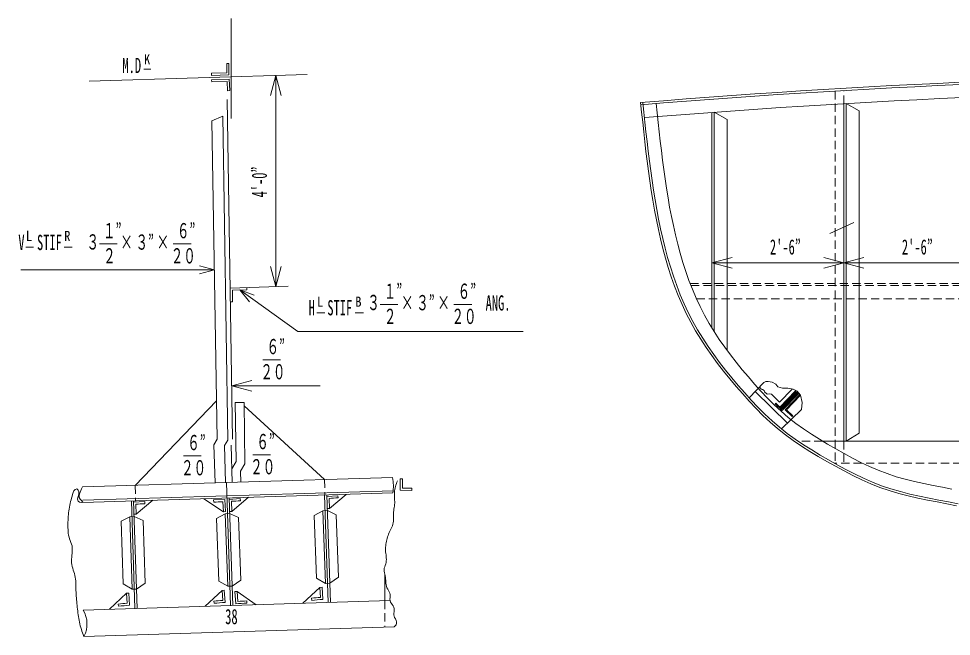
# Model space of a CAD drawing. Units: millimetres, scale not verified. Extents: x -16408 to 16408, y -11606 to 11606.
# Drawn here: x -1862 to 3523, y -5646 to -2076 of the extents above; entities that cross this region are included whole.
import ezdxf
from ezdxf.enums import TextEntityAlignment as Align

# ---------------------------------------------------------------- set-up
doc = ezdxf.new("R2010")
doc.units = ezdxf.units.MM
doc.header["$LTSCALE"] = 40
doc.linetypes.add('DASHED1', pattern=[1.8, 1.2, -0.6])
doc.layers.add('0-0_0', color=3, linetype='Continuous', lineweight=18)
doc.layers.add('0-2_寸法', color=2, linetype='Continuous', lineweight=18)
doc.styles.add('ＭＳ ゴシック', font='')
doc.styles.get('ＭＳ ゴシック').set_extended_font_data('MS Gothic')

msp = doc.modelspace()

# ---------------------------------------------------------------- linework, layer by layer
at = {"layer": '0-0_0'}
for p, q in [((-634.74, -2075.99), (-634.74, -2653.25)), ((-660.14, -2334.58), (-660.14, -2388.3)), ((-660.14, -2334.58), (-647.44, -2334.58)), ((-647.44, -2334.58), (-647.44, -2400.62)), ((-1453.69, -2437.89), (-196.92, -2399.6)), ((-748.6, -2391), (-660.14, -2388.3)), ((-748.6, -2391), (-748.22, -2403.69)), ((-748.22, -2403.69), (-647.44, -2400.62)), ((-747.44, -2429.08), (-646.67, -2426.01)), ((-747.06, -2441.77), (-747.44, -2429.08)), ((-747.06, -2441.77), (-658.6, -2439.08)), ((-655.33, -2492.71), (-658.6, -2439.08)), ((-642.65, -2491.93), (-646.67, -2426.01)), ((-655.33, -2492.71), (-642.65, -2491.93)), ((-657.17, -2543.61), (-626.57, -4506.99)), ((2902.98, -2567.78), (2902.98, -4517.58)), ((2915.68, -2567.03), (2991.88, -2608.53)), ((2915.68, -2567.03), (2915.68, -4517.58)), ((2140.98, -2617.99), (2140.98, -3864.23)), ((2153.68, -2617.06), (2229.88, -2658.56)), ((2153.68, -2617.06), (2153.68, -3884.56)), ((2991.88, -2608.53), (2991.88, -4471.19)), ((-746.07, -2665.93), (-715.47, -4506.99)), ((2229.88, -2658.56), (2229.88, -3995.25)), ((2959.58, -3253.52), (2821.49, -3317.4)), ((-640.2, -3632.87), (-305.73, -3622.68)), ((-627.3, -3645.19), (-544.04, -3642.65)), ((-627.3, -3645.19), (-626.26, -3712.32)), ((-544.43, -3629.96), (-544.04, -3642.65)), ((-638.96, -3712.52), (-626.26, -3712.32)), ((2390.42, -4231.06), (2578.14, -4412.83)), ((-719.17, -4284.71), (-1188.97, -4773.24)), ((-610.73, -4294.4), (-559.93, -4293.77)), ((-555.52, -4648.62), (-559.93, -4293.77)), ((2506.12, -4301.77), (2509.65, -4298.12)), ((2546.21, -4340.6), (2506.12, -4301.77)), ((-559.68, -4313.95), (-96.2, -4739.95)), ((9122.02, -4517.58), (2779.94, -4517.58)), ((2915.68, -4517.58), (2991.88, -4471.19)), ((-635.5, -4541.56), (-628.96, -4756.18)), ((-580.11, -4691.37), (-555.52, -4648.62)), ((-1494.06, -4782.54), (295.79, -4728.01)), ((-580.11, -4691.37), (-578.18, -4754.64)), ((341.58, -4734.64), (341.58, -4800.69)), ((354.28, -4734.64), (341.58, -4734.64)), ((354.28, -4734.64), (354.28, -4788.37)), ((-662.32, -4757.2), (-638.37, -5467.43)), ((409.14, -4789.71), (354.28, -4788.37)), ((409.14, -4789.71), (408.75, -4802.41)), ((-1491.74, -4858.7), (300.47, -4804.1)), ((-1491.35, -4871.4), (298.5, -4816.87)), ((-646.63, -4845.66), (-625.68, -5467.05)), ((-631.31, -4923.25), (-534.41, -4842.24)), ((-95.17, -4828.86), (-74.22, -5450.25)), ((-82.47, -4828.48), (-61.52, -5449.86)), ((-18.16, -4832.66), (-82.19, -4836.9)), ((-67.15, -4906.06), (29.74, -4825.06)), ((-18.16, -4832.66), (-17.45, -4845.34)), ((408.75, -4802.41), (341.58, -4800.69)), ((-1211.13, -4862.86), (-1190.17, -5484.24)), ((-1198.43, -4862.47), (-1177.48, -5483.86)), ((-1134.12, -4866.65), (-1198.15, -4870.89)), ((-1185.06, -4882.13), (-1183.11, -4940.06)), ((-1183.11, -4940.06), (-1086.22, -4859.05)), ((-1134.12, -4866.65), (-1133.4, -4879.33)), ((-679.29, -4925.31), (-791.83, -4850.09)), ((-735.84, -4857.56), (-671.73, -4854.94)), ((-735.84, -4857.56), (-735.2, -4870.25)), ((-683.54, -4867.51), (-679.29, -4925.31)), ((-666.63, -4924.38), (-671.73, -4854.94)), ((-582.32, -4849.84), (-646.34, -4854.08)), ((-633.26, -4865.32), (-631.31, -4923.25)), ((-582.32, -4849.84), (-581.6, -4862.52)), ((-69.1, -4848.13), (-67.15, -4906.06)), ((-1220.76, -4954.07), (-1270.69, -4980.83)), ((-1220.76, -4954.07), (-1195.37, -4953.21)), ((-1220.76, -4954.07), (-1206.62, -5373.35)), ((-1195.8, -4940.48), (-1183.11, -4940.06)), ((-1195.37, -4953.21), (-1143.76, -4976.55)), ((-668.95, -4937.26), (-718.88, -4964.02)), ((-666.63, -4924.38), (-679.29, -4925.31)), ((-668.95, -4937.26), (-643.57, -4936.4)), ((-668.95, -4937.26), (-654.82, -5356.54)), ((-644, -4923.67), (-631.31, -4923.25)), ((-643.57, -4936.4), (-591.95, -4959.74)), ((-104.8, -4920.07), (-154.73, -4946.83)), ((-154.73, -4946.83), (-142.52, -5308.74)), ((-104.8, -4920.07), (-79.42, -4919.22)), ((-104.8, -4920.07), (-90.66, -5339.35)), ((-79.84, -4906.49), (-67.15, -4906.06)), ((-79.42, -4919.22), (-27.8, -4942.55)), ((-27.8, -4942.55), (-15.6, -5304.46)), ((-1270.69, -4980.83), (-1258.48, -5342.74)), ((-1143.76, -4976.55), (-1131.55, -5338.46)), ((-718.88, -4964.02), (-706.68, -5325.93)), ((-591.95, -4959.74), (-579.75, -5321.65)), ((-654.82, -5356.54), (-706.68, -5325.93)), ((-629.43, -5355.68), (-579.75, -5321.65)), ((-90.66, -5339.35), (-142.52, -5308.74)), ((-65.28, -5338.5), (-15.6, -5304.46)), ((251.69, -5440.32), (251.69, -5284.66)), ((-1206.62, -5373.35), (-1258.48, -5342.74)), ((-1206.62, -5373.35), (-1181.24, -5372.49)), ((-1181.24, -5372.49), (-1131.55, -5338.46)), ((-687.04, -5379.78), (-785.04, -5471.9)), ((-674.37, -5378.92), (-687.04, -5379.78)), ((-683.13, -5437.6), (-687.04, -5379.78)), ((-669.62, -5449.2), (-674.37, -5378.92)), ((-654.82, -5356.54), (-629.43, -5355.68)), ((-122.88, -5362.59), (-220.89, -5454.72)), ((-110.21, -5361.73), (-122.88, -5362.59)), ((-118.98, -5420.42), (-122.88, -5362.59)), ((-105.47, -5432.02), (-110.21, -5361.73)), ((-90.66, -5339.35), (-65.28, -5338.5)), ((-1238.84, -5396.59), (-1336.84, -5488.71)), ((-1226.17, -5395.73), (-1238.84, -5396.59)), ((-1234.94, -5454.41), (-1238.84, -5396.59)), ((-1221.43, -5466.01), (-1226.17, -5395.73)), ((-613.65, -5387.05), (-600.99, -5386.05)), ((-608.11, -5457.28), (-613.65, -5387.05)), ((-596.43, -5443.83), (-600.99, -5386.05)), ((-600.99, -5386.05), (-490.62, -5462.93)), ((-169.37, -5437.6), (-170.52, -5424.95)), ((-1489.09, -5493.35), (283.01, -5439.37)), ((-1285.33, -5471.6), (-1286.47, -5458.95)), ((-733.53, -5454.79), (-734.67, -5442.14)), ((-544.07, -5453.5), (-544.78, -5440.82)), ((-1484.45, -5645.68), (305.39, -5591.15))]:
    msp.add_line(p, q, dxfattribs=at)
at = {"layer": '0-0_0', "color": 1, "linetype": 'DASHED1'}
for p, q in [((2852.18, -2494.44), (2852.18, -4644.58)), ((2902.98, -2567.78), (2902.98, -2491.45)), ((2014.59, -3606.16), (9887.37, -3606.16)), ((2019.49, -3618.86), (9882.46, -3618.86)), ((2051.42, -3695.06), (9850.54, -3695.06)), ((2779.94, -4517.58), (2638.33, -4517.58)), ((2902.98, -4517.58), (2902.98, -4644.58)), ((9054.57, -4644.58), (2847.39, -4644.58)), ((-1188.97, -4773.24), (-1186.26, -4862.1)), ((-96.2, -4739.95), (-93.49, -4828.81)), ((251.69, -5440.32), (251.69, -5592.79))]:
    msp.add_line(p, q, dxfattribs=at)
at = {"layer": '0-0_0'}
for points in [[(1992.7, -3779.24), (1968.58, -3727.63), (1946.25, -3675.22), (1925.6, -3622.12), (1906.55, -3568.43), (1889, -3514.23), (1872.85, -3459.6), (1858, -3404.6), (1844.35, -3349.29), (1831.82, -3293.71), (1820.32, -3237.92), (1809.73, -3181.94), (1799.97, -3125.81), (1790.93, -3069.56), (1782.52, -3013.22), (1774.66, -2956.79), (1767.29, -2900.3), (1760.33, -2843.75), (1753.71, -2787.17), (1747.37, -2730.55), (1741.24, -2673.91), (1735.25, -2617.26), (1729.32, -2560.59)], [(2004.72, -3774.88), (1980.65, -3723.47), (1958.36, -3671.26), (1937.76, -3618.37), (1918.76, -3564.87), (1901.25, -3510.87), (1885.15, -3456.43), (1870.34, -3401.63), (1856.75, -3346.51), (1844.26, -3291.13), (1832.79, -3235.53), (1822.24, -3179.75), (1812.51, -3123.82), (1803.51, -3067.77), (1795.12, -3011.62), (1787.29, -2955.39), (1779.94, -2899.1), (1773, -2842.76), (1766.4, -2786.37), (1760.08, -2729.95), (1753.97, -2673.51), (1747.99, -2617.06), (1742.09, -2560.59)], [(2072.61, -3740.26), (2049.39, -3690.53), (2027.92, -3640.03), (2008.09, -3588.85), (1989.81, -3537.11), (1972.98, -3484.87), (1957.49, -3432.22), (1943.26, -3379.21), (1930.18, -3325.91), (1918.16, -3272.36), (1907.12, -3218.6), (1896.95, -3164.67), (1887.56, -3110.6), (1878.86, -3056.41), (1870.74, -3002.13), (1863.15, -2947.77), (1856.02, -2893.35), (1849.29, -2838.89), (1842.88, -2784.38), (1836.74, -2729.84), (1830.8, -2675.28), (1825, -2620.7), (1819.28, -2566.12)], [(-746.07, -2665.93), (-683.83, -2640.19), (-654.68, -4510.98)], [(3525.61, -4794.99), (3471.75, -4784.45), (3417.89, -4773.91), (3364.11, -4762.96), (3310.52, -4751.12), (3257.25, -4737.92), (3204.48, -4722.86), (3152.44, -4705.44), (3101.28, -4685.58), (3050.97, -4663.65), (3001.44, -4640.01), (2952.58, -4615.02), (2904.26, -4588.99), (2856.37, -4562.18), (2808.83, -4534.76), (2761.76, -4506.53), (2715.34, -4477.27), (2669.75, -4446.71), (2625.21, -4414.64), (2582.01, -4380.81), (2540.37, -4345.06), (2500.35, -4307.51), (2461.71, -4268.54), (2424.15, -4228.52), (2387.41, -4187.75), (2351.3, -4146.41), (2315.85, -4104.52), (2281.19, -4061.96), (2247.46, -4018.67), (2214.78, -3974.58), (2183.3, -3929.63), (2153.17, -3883.76), (2124.57, -3836.92), (2097.66, -3789.09), (2072.61, -3740.26)], [(3553.48, -4891.25), (3497.62, -4880.07), (3441.7, -4869.17), (3385.8, -4858.16), (3330.02, -4846.58), (3274.47, -4833.94), (3219.3, -4819.76), (3164.69, -4803.54), (3110.86, -4784.88), (3057.93, -4763.83), (3005.85, -4740.74), (2954.55, -4715.97), (2903.92, -4689.85), (2853.84, -4662.68), (2804.18, -4634.76), (2754.91, -4606.17), (2706.16, -4576.69), (2658.11, -4546.08), (2610.97, -4514.1), (2564.94, -4480.53), (2520.28, -4445.16), (2477.24, -4407.84), (2435.81, -4368.74), (2395.77, -4328.22), (2356.84, -4286.63), (2318.74, -4244.27), (2281.28, -4201.35), (2244.54, -4157.8), (2208.64, -4113.57), (2173.71, -4068.56), (2139.89, -4022.72), (2107.32, -3975.98), (2076.15, -3928.3), (2046.55, -3879.62), (2018.68, -3829.93), (1992.7, -3779.24)], [(3561.87, -4879.99), (3506.21, -4868.83), (3450.49, -4857.94), (3394.78, -4847.01), (3339.18, -4835.56), (3283.79, -4823.11), (3228.76, -4809.18), (3174.27, -4793.26), (3120.55, -4774.92), (3067.72, -4754.16), (3015.75, -4731.33), (2964.56, -4706.78), (2914.06, -4680.85), (2864.11, -4653.86), (2814.6, -4626.08), (2765.46, -4597.65), (2716.84, -4568.36), (2668.9, -4537.96), (2621.84, -4506.21), (2575.88, -4472.88), (2531.29, -4437.75), (2488.28, -4400.7), (2446.91, -4361.83), (2406.94, -4321.52), (2368.09, -4280.13), (2330.09, -4237.95), (2292.74, -4195.2), (2256.09, -4151.84), (2220.28, -4107.79), (2185.42, -4062.98), (2151.67, -4017.34), (2119.15, -3970.81), (2088.04, -3923.33), (2058.48, -3874.86), (2030.65, -3825.38), (2004.72, -3774.88)], [(2542.82, -4447.14), (2657.76, -4335.44), (2662.75, -4293.51), (2652.33, -4251.23), (2633.03, -4228.48), (2609.4, -4217.95), (2580.08, -4211.79), (2547.88, -4211.32), (2521.58, -4203.27), (2509.76, -4188.67), (2489.1, -4176.12), (2466.14, -4172.69), (2452.21, -4172.69), (2441.37, -4178.44), (2355.87, -4266.73)], [(2604.21, -4216.86), (2531.97, -4291.47), (2504.27, -4264.65), (2484.25, -4245.45), (2473.48, -4243.82), (2460.35, -4246.7), (2444.86, -4231.98), (2442.78, -4224.9), (2433.34, -4219.25), (2426.12, -4217.24), (2416.52, -4204.1)], [(2509.65, -4298.12), (2546.1, -4333.41), (2636.44, -4240.11), (2640.09, -4243.65), (2546.21, -4340.6)], [(2532.78, -4320.52), (2623.12, -4227.22), (2626.77, -4230.75), (2536.43, -4324.05)], [(2540.17, -4327.67), (2630.51, -4234.37), (2634.16, -4237.91), (2543.82, -4331.21)], [(-631.32, -4678.52), (-606.49, -4635.35), (-610.73, -4294.4)], [(-715.47, -4506.99), (-734.37, -4538.73), (-727.66, -4759.19)], [(-654.68, -4510.98), (-673.58, -4542.72), (-667.04, -4757.34)], [(-1494.06, -4782.54), (-1498.4, -4792.48), (-1502.64, -4802.47), (-1506.68, -4812.54), (-1510.34, -4822.75), (-1512.57, -4833.35), (-1511.51, -4844.08), (-1506.3, -4853.52), (-1498.79, -4861.35), (-1491.47, -4869.31), (-1499.68, -4872.6), (-1510.24, -4870.25), (-1518.96, -4864.09), (-1521.47, -4853.73), (-1519.78, -4843.03), (-1517.08, -4832.52), (-1514.89, -4821.9), (-1514.74, -4811.08), (-1518.57, -4801.03), (-1526.43, -4793.74), (-1536.29, -4796.2), (-1542.43, -4805.09), (-1546.77, -4815.03), (-1550.29, -4825.29), (-1553.36, -4835.7), (-1556.18, -4846.18), (-1558.88, -4856.69), (-1561.47, -4867.23), (-1563.94, -4877.79), (-1566.25, -4888.39), (-1568.39, -4899.03), (-1570.34, -4909.71), (-1572.06, -4920.42), (-1573.53, -4931.17), (-1574.74, -4941.95), (-1575.68, -4952.76), (-1576.36, -4963.59), (-1576.8, -4974.44), (-1577.05, -4985.28), (-1577.15, -4996.13)], [(325.03, -4746.16), (322.14, -4754.46), (319.31, -4762.78), (316.62, -4771.15), (314.12, -4779.58), (311.9, -4788.09), (310.03, -4796.68), (308.6, -4805.35), (307.68, -4814.09), (307.35, -4822.88), (307.5, -4831.67), (307.96, -4840.45), (308.55, -4849.22), (309.1, -4857.99), (309.44, -4866.78), (309.4, -4875.57), (308.83, -4884.34), (307.84, -4893.08), (306.62, -4901.78), (305.34, -4910.48), (304.18, -4919.19), (303.33, -4927.94), (302.91, -4936.72), (302.82, -4945.52), (302.88, -4954.31), (302.91, -4963.1), (302.73, -4971.89), (302.13, -4980.66), (300.92, -4989.36), (298.93, -4997.92), (296.24, -5006.29), (293.03, -5014.48), (289.47, -5022.51), (285.7, -5030.46), (281.87, -5038.37), (278.11, -5046.32), (274.56, -5054.36), (271.33, -5062.53), (268.44, -5070.84), (265.89, -5079.25)], [(-1577.15, -4996.13), (-1577.15, -5006.99), (-1577.03, -5017.84), (-1576.68, -5028.68), (-1576.01, -5039.51), (-1574.9, -5050.3), (-1573.25, -5061.03), (-1570.95, -5071.63), (-1567.88, -5082.04), (-1564.12, -5092.21), (-1560.15, -5102.31), (-1556.48, -5112.52), (-1553.71, -5123.01), (-1552.24, -5133.75), (-1551.87, -5144.59), (-1552.31, -5155.43), (-1553.25, -5166.24), (-1554.43, -5177.03), (-1555.61, -5187.82), (-1556.52, -5198.63), (-1556.92, -5209.47), (-1556.52, -5220.31), (-1555.05, -5231.06), (-1552.62, -5241.63), (-1549.55, -5252.04), (-1546.13, -5262.34), (-1542.67, -5272.62), (-1539.42, -5282.97), (-1536.69, -5293.47), (-1534.65, -5304.13), (-1533.23, -5314.89), (-1532.31, -5325.7), (-1531.76, -5336.53), (-1531.46, -5347.38), (-1531.31, -5358.23), (-1531.17, -5369.08), (-1530.94, -5379.93), (-1530.55, -5390.77), (-1530.01, -5401.61), (-1529.32, -5412.44)], [(265.89, -5079.25), (263.66, -5087.75), (261.73, -5096.33), (260.09, -5104.97), (258.74, -5113.66), (257.69, -5122.38), (256.99, -5131.15), (256.66, -5139.93), (256.73, -5148.72), (257.23, -5157.5), (258.12, -5166.24), (259.2, -5174.97), (260.26, -5183.7), (261.08, -5192.45), (261.43, -5201.23), (261.11, -5210.02), (259.94, -5218.73), (257.77, -5227.24), (254.85, -5235.53), (251.81, -5243.78), (249.3, -5252.2), (248.13, -5260.9), (248.6, -5269.67), (250.16, -5278.32), (252.25, -5286.86), (254.37, -5295.39), (256.11, -5304.01), (257.1, -5312.74), (257.53, -5321.52), (257.8, -5330.31), (258.27, -5339.09), (259.39, -5347.8), (261.56, -5356.32), (264.96, -5364.42), (269.09, -5372.18), (273.45, -5379.81), (277.59, -5387.56), (281.02, -5395.65), (283.09, -5404.18), (283.38, -5412.96)], [(-1529.32, -5412.44), (-1528.5, -5423.26), (-1527.57, -5434.07), (-1526.54, -5444.87), (-1525.43, -5455.67), (-1524.26, -5466.46), (-1523.03, -5477.24), (-1521.76, -5488.01), (-1520.48, -5498.79), (-1519.18, -5509.56), (-1517.83, -5520.33), (-1516.39, -5531.08), (-1514.81, -5541.82), (-1513.04, -5552.53), (-1511.03, -5563.19), (-1508.74, -5573.79), (-1506.11, -5584.32), (-1503.1, -5594.75), (-1499.77, -5605.07), (-1496.17, -5615.31), (-1492.37, -5625.47), (-1488.44, -5635.59), (-1484.45, -5645.68)], [(283.38, -5412.96), (282.73, -5421.73), (282.23, -5430.5), (282.98, -5439.24), (285.88, -5447.52), (290.21, -5455.16), (295.13, -5462.45), (300, -5469.77), (304.18, -5477.5), (306.69, -5485.89), (306.85, -5494.66), (305.66, -5503.37), (304.32, -5512.06), (303.94, -5520.83), (305.65, -5529.43), (309.03, -5537.54), (313.08, -5545.34), (317.04, -5553.19), (320.07, -5561.43), (320.62, -5570.14), (317.2, -5578.18), (311.64, -5584.97), (305.39, -5591.15)]]:
    msp.add_lwpolyline(points, dxfattribs=at)
msp.add_lwpolyline([(2607.33, -4371.66), (2570.89, -4336.37), (2650.71, -4253.93), (2647.06, -4250.4), (2563.7, -4336.48), (2603.8, -4375.31)], close=True, dxfattribs=at)
for centre, radius, start, end in [((5950.98, -54626.75), 52237.03, 85.36445, 94.63555), ((5950.98, -54626.75), 52224.33, 85.36445, 94.63555), ((5950.98, -54626.75), 52148.13, 85.38071, 94.61929), ((93.19, -4778.65), 208.83, 349.45539, 14.03445), ((-624.35, 5889.81), 10752.28, 272.96005, 273.23573), ((-1740.31, 5855.81), 10752.28, 272.96005, 273.23573), ((-1278.96, 5868.28), 10752.28, 272.89877, 273.17445), ((-1188.5, 5872.62), 10752.28, 272.96005, 273.23573), ((233.65, -16150.73), 10752.28, 94.89121, 95.16689), ((797.8, -16133.55), 10752.28, 94.89121, 95.16689), ((798.95, -16146.2), 10752.28, 94.82507, 95.16689), ((-318.15, -16167.54), 10752.28, 94.89121, 95.16689), ((-317.01, -16180.19), 10752.28, 94.82507, 95.16689), ((234.79, -16163.38), 10752.28, 94.82507, 95.16689), ((56.76, -16188.98), 10752.28, 93.20335, 93.54517), ((56.05, -16176.3), 10752.28, 93.20335, 93.47903), ((-1625.33, -5573.74), 158.18, 332.94681, 30.54302)]:
    msp.add_arc(centre, radius, start, end, dxfattribs=at)
at = {"layer": '0-2_寸法'}
for p, q in [((-1139.81, -2368.55), (-1099.1, -2368.55)), ((-377.25, -2405.1), (-408.31, -2521.01)), ((-377.25, -2405.1), (-377.25, -3624.86)), ((-377.25, -2405.1), (-346.19, -2521.01)), ((-1395.6, -3377.49), (-1293, -3377.49)), ((-969.05, -3377.49), (-866.46, -3377.49)), ((-1821.12, -3395.78), (-1775.49, -3395.78)), ((-1599.76, -3395.78), (-1552.03, -3395.78)), ((2140.98, -3486.83), (2256.89, -3455.77)), ((2140.98, -3486.83), (2256.89, -3517.89)), ((2140.98, -3486.83), (9760.98, -3486.83)), ((3018.89, -3455.77), (2787.07, -3517.89)), ((3018.89, -3517.89), (2787.07, -3455.77)), ((-731.75, -3527.77), (-1848.49, -3527.77)), ((-377.25, -3624.86), (-408.31, -3508.95)), ((-377.25, -3624.86), (-346.19, -3508.95)), ((-585.67, -3643.92), (-249.86, -3883.42)), ((225.2, -3727.48), (327.79, -3727.48)), ((651.74, -3727.48), (754.33, -3727.48)), ((-140.44, -3775.97), (-94.81, -3775.97)), ((80.92, -3775.97), (128.66, -3775.97)), ((-249.86, -3883.42), (1051.36, -3883.42)), ((-451.78, -4047.38), (-349.19, -4047.38)), ((-631.4, -4197.28), (-515.49, -4166.23)), ((-631.4, -4197.28), (-515.49, -4228.34)), ((-631.4, -4197.28), (-121.1, -4197.28)), ((-909.62, -4602.08), (-807.03, -4602.08)), ((-510.48, -4596.21), (-407.88, -4596.21))]:
    msp.add_line(p, q, dxfattribs=at)
for points in [[(-817.09, -3504.9), (-731.75, -3527.77), (-817.09, -3550.64)], [(-529.47, -3712.09), (-585.67, -3643.92), (-502.91, -3674.85)]]:
    msp.add_lwpolyline(points, dxfattribs=at)

# ---------------------------------------------------------------- texts
at = {"layer": '0-2_寸法', "style": 'ＭＳ ゴシック'}
for s, height, width, p in [('M.D', 87.98, 0.6, (-1262.48, -2416.94)), ('K', 58.65, 0.9, (-1138.09, -2358.07)), ('１”', 87.98, 0.6, (-1374.34, -3371.52)), ('６”', 87.98, 0.6, (-947.79, -3371.52)), ('V  STIF', 87.98, 0.6, (-1863.67, -3439.66)), ('L', 58.65, 0.9, (-1819.8, -3378.38)), ('R', 58.65, 0.9, (-1598.93, -3378.54)), ('３', 87.98, 0.6, (-1469.63, -3436.66)), ('×', 87.98, 0.6, (-1274.66, -3437.82)), ('３”', 87.98, 0.6, (-1186.8, -3437.66)), ('×', 87.98, 0.6, (-1064.89, -3437.66)), ("2'-6”", 87.98, 0.6, (2475.85, -3465.7)), ("2'-6”", 87.98, 0.6, (3237.85, -3465.7)), ('２', 87.98, 0.6, (-1373.69, -3516.96)), ('２０', 87.98, 0.6, (-983.13, -3516.96)), ('１”', 87.98, 0.6, (246.46, -3721.5)), ('６”', 87.98, 0.6, (673, -3721.5)), ('H  STIF', 87.98, 0.6, (-187.4, -3817.09)), ('L', 58.65, 0.9, (-139.12, -3758.57)), ('B', 58.65, 0.9, (81.76, -3758.73)), ('３', 87.98, 0.6, (151.16, -3786.64)), ('×', 87.98, 0.6, (346.13, -3787.8)), ('３”', 87.98, 0.6, (433.99, -3787.64)), ('×', 87.98, 0.6, (555.9, -3787.64)), ('ANG.', 87.98, 0.6, (834.18, -3789.4)), ('２', 87.98, 0.6, (247.11, -3866.95)), ('２０', 87.98, 0.6, (637.67, -3866.95)), ('６”', 87.98, 0.6, (-430.52, -4041.41)), ('２０', 87.98, 0.6, (-465.85, -4186.85)), ('６”', 87.98, 0.6, (-888.36, -4596.1)), ('６”', 87.98, 0.6, (-489.21, -4590.23)), ('２０', 87.98, 0.6, (-923.7, -4741.54)), ('２０', 87.98, 0.6, (-524.55, -4735.67)), ('38', 87.98, 0.6, (-669.2, -5601.67))]:
    msp.add_text(s, height=height, dxfattribs=dict(at, width=width)).set_placement(p, align=Align.BOTTOM_LEFT)
at = {"layer": '0-2_寸法', "style": 'ＭＳ ゴシック', "width": 0.6}
msp.add_text("4'-0”", height=87.98, rotation=90, dxfattribs=at).set_placement((-401.82, -3109.07), align=Align.BOTTOM_LEFT)

doc.saveas('drawing.dxf')
